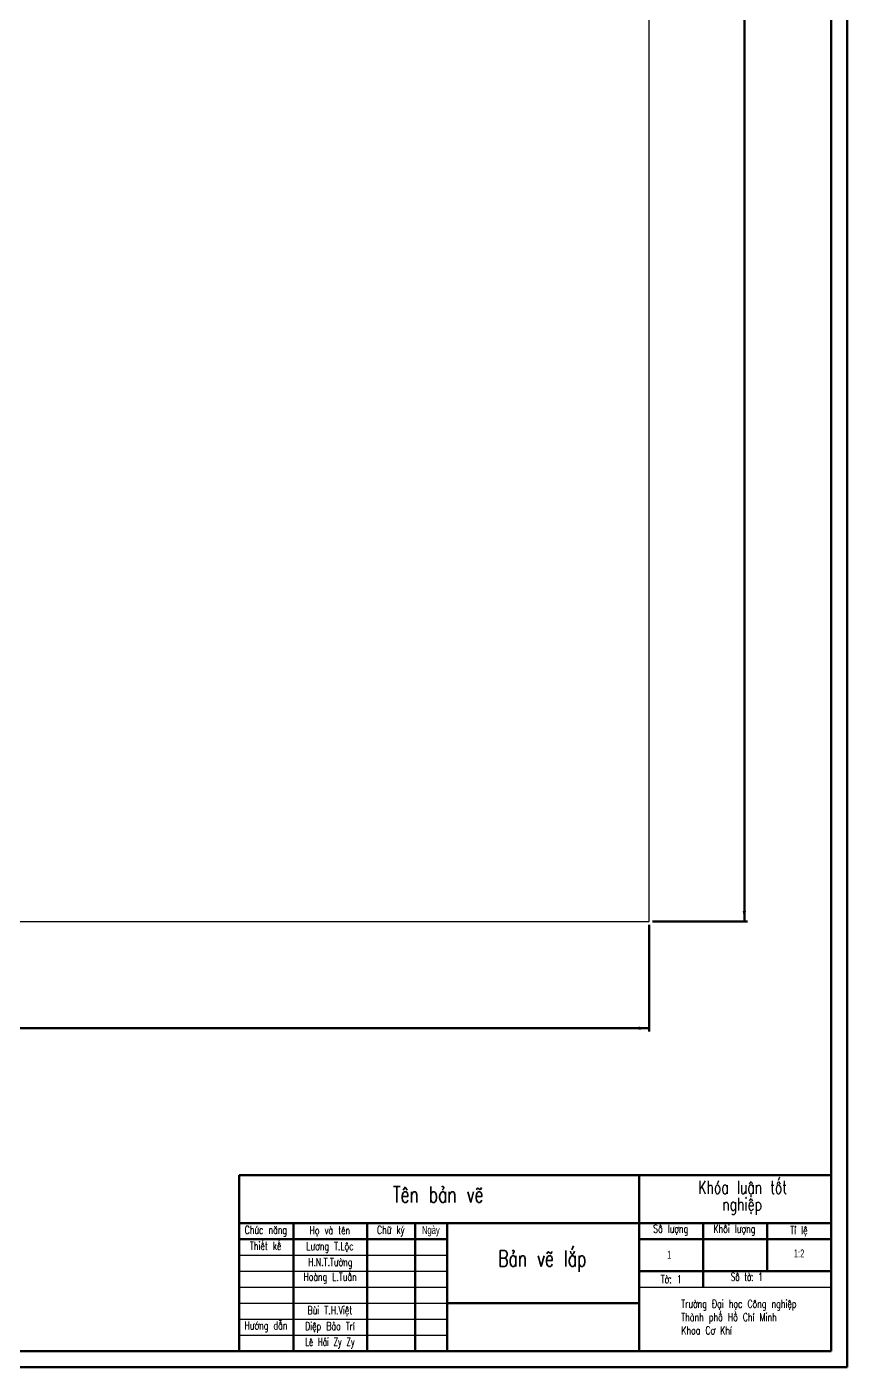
# Model space of a CAD drawing. Header units: millimetres. Extents: x 10 to 1179, y 5 to 836.
# Drawn here: x 922.7 to 1179, y 5 to 423.7 of the extents above; entities that cross this region are included whole.
import ezdxf

# ---------------------------------------------------------------- set-up
doc = ezdxf.new("R2010")
doc.units = ezdxf.units.MM
for name, color, linetype, lineweight in [('AM_0', 179, 'Continuous', 50), ('AM_5', 3, 'Continuous', 25), ('NET_DAM', 179, 'Continuous', 50), ('SLD-0', 179, 'Continuous', 50)]:
    doc.layers.add(name, color=color, linetype=linetype, lineweight=lineweight)
doc.styles.add('SLDTEXTSTYLE0', font='TXT', dxfattribs={"width": 0.710611, "bigfont": 'bigfont'})
doc.styles.add('SLDTEXTSTYLE1', font='TXT', dxfattribs={"width": 0.710611})
doc.styles.add('SLDTEXTSTYLE2', font='TXT', dxfattribs={"width": 0.657958, "bigfont": 'bigfont'})
doc.styles.add('SLDTEXTSTYLE3', font='TXT', dxfattribs={"width": 0.75})
doc.dimstyles.new('SLDDIMSTYLE0', dxfattribs={"dimtxt": 3.5, "dimasz": 3.302, "dimexe": 0, "dimexo": 0.0625, "dimgap": 0.875, "dimtad": 1, "dimrnd": 1e-09, "dimzin": 4, "dimdsep": 46, "dimtxsty": 'SLDTEXTSTYLE3', "dimsah": 1, "dimcen": 0.09, "dimadec": 0, "dimazin": 1, "dimtfac": 1, "dimtofl": 0, "dimtmove": 0, "dimatfit": 3, "dimfxl": 0, "dimfrac": 2, "dimtolj": 1, "dimtzin": 12, "dimarcsym": 0})

# ---------------------------------------------------------------- blocks, each defined once
blk = doc.blocks.new('_D')
at = {"layer": 'SLD-0'}
for p, q in [((67.14, 143.23), (67.14, 109.92)), ((1117.14, 143.23), (1117.14, 109.92)), ((67.14, 110.92), (1117.14, 110.92))]:
    blk.add_line(p, q, dxfattribs=at)
for points in [[(67.14, 110.92), (70.44, 110.41), (70.44, 111.42)], [(1117.14, 110.92), (1113.83, 111.42), (1113.83, 110.41)]]:
    blk.add_solid(points, dxfattribs=at)
at = {"layer": 'SLD-0', "insert": (579.7, 115.43), "char_height": 3.5, "attachment_point": 1, "style": 'SLDTEXTSTYLE3'}
blk.add_mtext('1050.00', dxfattribs=at)
blk = doc.blocks.new('_D_3')
at = {"layer": 'SLD-0'}
for p, q in [((1118.14, 771.23), (1147.84, 771.23)), ((1146.84, 144.23), (1146.84, 771.23)), ((1118.14, 144.23), (1147.84, 144.23))]:
    blk.add_line(p, q, dxfattribs=at)
for points in [[(1146.84, 771.23), (1146.33, 767.92), (1147.34, 767.92)], [(1146.84, 144.23), (1147.34, 147.53), (1146.33, 147.53)]]:
    blk.add_solid(points, dxfattribs=at)
at = {"layer": 'SLD-0', "insert": (1142.32, 444.52), "char_height": 3.5, "attachment_point": 1, "rotation": 90, "style": 'SLDTEXTSTYLE3'}
blk.add_mtext('627.00', dxfattribs=at)

msp = doc.modelspace()

# ---------------------------------------------------------------- linework, layer by layer
at = {"color": 7, "linetype": 'Continuous', "lineweight": 25}
for p, q in [((1117.135, 144.227), (1117.135, 771.227)), ((67.135, 144.227), (1117.135, 144.227))]:
    msp.add_line(p, q, dxfattribs=at)
at = {"layer": 'AM_5'}
for p, q in [((988.965, 40.035), (1053.965, 40.035)), ((988.965, 35.035), (1053.965, 35.035)), ((988.965, 30.035), (1053.965, 30.035)), ((1113.965, 30.035), (1173.965, 30.035)), ((988.965, 25.035), (1053.965, 25.035)), ((988.965, 20.035), (1053.965, 20.035)), ((988.965, 15.035), (1053.965, 15.035))]:
    msp.add_line(p, q, dxfattribs=at)
at = {"layer": 'NET_DAM'}
for p, q in [((988.965, 10.035), (988.965, 65.035)), ((1113.965, 65.035), (1113.965, 10.035)), ((988.965, 50.035), (1173.965, 50.035)), ((988.965, 50.035), (1173.965, 50.035)), ((1005.965, 10.035), (1005.965, 50.035)), ((1028.965, 10.035), (1028.965, 50.035)), ((1043.965, 10.035), (1043.965, 50.035)), ((1053.965, 10.035), (1053.965, 50.035)), ((1133.965, 50.035), (1133.965, 30.035)), ((1153.965, 50.035), (1153.965, 35.035)), ((988.965, 45.035), (1053.965, 45.035)), ((1113.965, 45.035), (1173.965, 45.035)), ((1113.965, 45.035), (1173.965, 45.035)), ((1113.965, 35.035), (1173.965, 35.035)), ((1053.965, 25.035), (1113.965, 25.035))]:
    msp.add_line(p, q, dxfattribs=at)
at = {"layer": 'SLD-0'}
for p, q in [((1178.965, 836.035), (1178.965, 5.035)), ((1173.965, 831.035), (1173.965, 10.035)), ((988.965, 65.035), (1173.965, 65.035)), ((1173.965, 65.035), (1173.965, 50.035)), ((1173.965, 50.035), (1173.965, 45.035)), ((1173.965, 45.035), (1173.965, 40.035)), ((1173.965, 40.035), (1173.965, 35.035)), ((1173.965, 35.035), (1173.965, 30.035)), ((1173.965, 30.035), (1173.965, 25.035)), ((1173.965, 25.035), (1173.965, 20.035)), ((1173.965, 20.035), (1173.965, 15.035)), ((1173.965, 15.035), (1173.965, 10.035)), ((1173.965, 10.035), (14.965, 10.035)), ((988.965, 10.035), (1005.965, 10.035)), ((1005.965, 10.035), (1028.965, 10.035)), ((1028.965, 10.035), (1043.965, 10.035)), ((1043.965, 10.035), (1053.965, 10.035)), ((1053.965, 10.035), (1113.965, 10.035)), ((1113.965, 10.035), (1133.965, 10.035)), ((1133.965, 10.035), (1153.965, 10.035)), ((1153.965, 10.035), (1173.965, 10.035)), ((1178.965, 5.035), (9.965, 5.035))]:
    msp.add_line(p, q, dxfattribs=at)

# ---------------------------------------------------------------- texts
at = {"layer": 'AM_0', "char_height": 2.5}
for s, insert, attachment_point, style in [('1', (1124.049, 41.419), 3, 'SLDTEXTSTYLE1'), ('Trường Đại học Công nghiệp', (1127.15, 26.086), 1, 'SLDTEXTSTYLE0'), ('Thành phố Hồ Chí Minh', (1127.15, 21.936), 1, 'SLDTEXTSTYLE0'), ('Khoa Cơ Khí', (1127.15, 17.786), 1, 'SLDTEXTSTYLE0')]:
    msp.add_mtext(s, dxfattribs=dict(at, insert=insert, attachment_point=attachment_point, style=style))
at = {"layer": 'NET_DAM', "attachment_point": 2}
for s, insert, char_height, style in [('Khóa luận tốt', (1146.3, 63.199), 4, 'SLDTEXTSTYLE0'), ('nghiệp', (1146.12, 57.949), 4, 'SLDTEXTSTYLE0'), ('Chức năng', (997.335, 49.159), 2.5, 'SLDTEXTSTYLE0'), ('Họ và tên', (1017.339, 49.038), 2.5, 'SLDTEXTSTYLE0'), ('Chữ ký', (1036.372, 49.159), 2.5, 'SLDTEXTSTYLE0'), ('Ngày', (1048.893, 49.13), 2.5, 'SLDTEXTSTYLE1'), ('Số lượng', (1123.83, 49.521), 2.5, 'SLDTEXTSTYLE0'), ('Khối lượng', (1143.727, 49.521), 2.5, 'SLDTEXTSTYLE0'), ('Tỉ lệ', (1163.897, 49.067), 2.5, 'SLDTEXTSTYLE0'), ('Thiết kế', (997.294, 44.147), 2.5, 'SLDTEXTSTYLE0'), ('1:2', (1163.931, 41.808), 2.5, 'SLDTEXTSTYLE1'), ('Tờ: 1', (1123.975, 33.756), 2.5, 'SLDTEXTSTYLE0'), ('Số tờ: 1', (1147.598, 34.516), 2.5, 'SLDTEXTSTYLE2'), ('Hướng dẫn', (997.392, 19.314), 2.5, 'SLDTEXTSTYLE0')]:
    msp.add_mtext(s, dxfattribs=dict(at, insert=insert, char_height=char_height, style=style))
at = {"layer": 'SLD-0', "attachment_point": 2}
for s, insert, char_height, style in [('Tên bản vẽ', (1051.167, 61.475), 5, 'SLDTEXTSTYLE0'), ('Lương T.Lộc', (1017.374, 44.126), 2.5, 'SLDTEXTSTYLE0'), ('Bản vẽ lắp', (1083.724, 41.5), 5, 'SLDTEXTSTYLE0'), ('H.N.T.Tường', (1017.48, 39.13), 2.5, 'SLDTEXTSTYLE0'), ('Hoàng L.Tuấn', (1017.403, 34.521), 2.5, 'SLDTEXTSTYLE0'), ('Bùi T.H.Việt', (1017.353, 24.067), 2.5, 'SLDTEXTSTYLE0'), ('Diệp Bảo Trí', (1017.385, 19.112), 2.5, 'SLDTEXTSTYLE0'), ('Lê Hải Zy Zy', (1017.345, 14.159), 2.5, 'SLDTEXTSTYLE2')]:
    msp.add_mtext(s, dxfattribs=dict(at, insert=insert, char_height=char_height, style=style))

# ---------------------------------------------------------------- dimensions: what is measured, and where the dimension line sits
at = {"layer": 'SLD-0'}
for base, p1, p2, angle, picture, middle in [((1146.836, 771.227), (1117.135, 144.227), (1117.135, 771.227), 90, '_D_3', (1146.836, 451.634)), ((1117.135, 110.916), (67.135, 144.227), (1117.135, 144.227), 0, '_D', (588.104, 110.916))]:
    dim = msp.add_linear_dim(base=base, p1=p1, p2=p2, angle=angle, dimstyle='SLDDIMSTYLE0', dxfattribs=at)
    dim.commit()
    dim.dimension.update_dxf_attribs({"geometry": picture, "text_midpoint": middle, "dimtype": 160})

doc.saveas('drawing.dxf')
